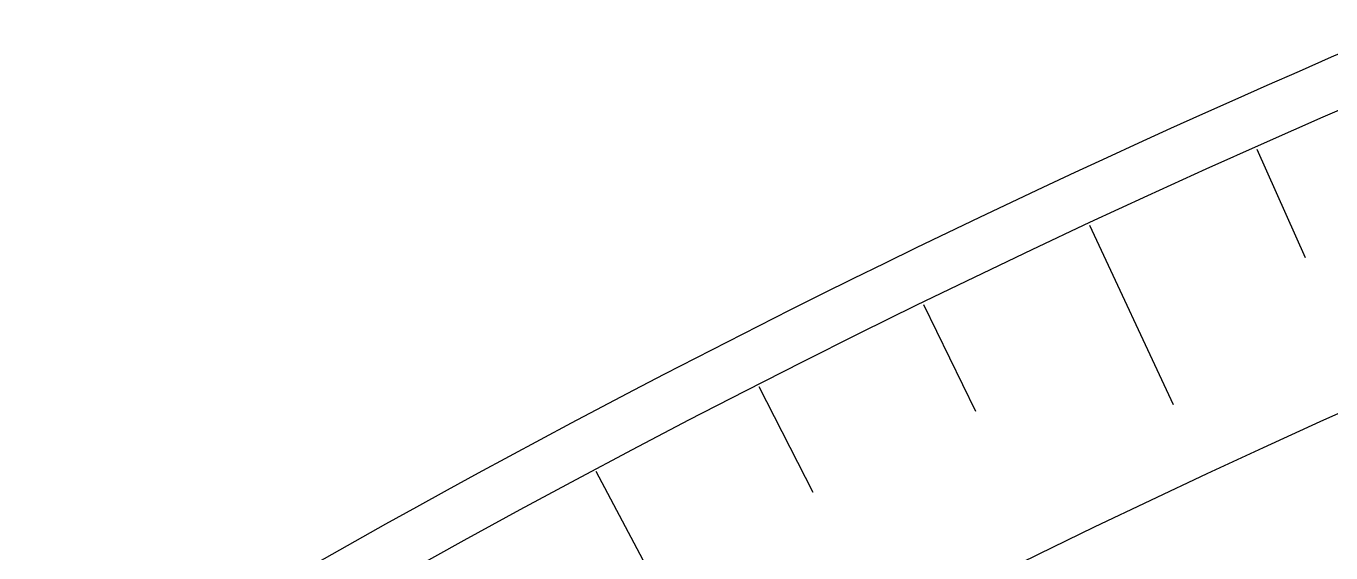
# Model space of a CAD drawing. Header units: millimetres. Extents: x -76 to 76, y -76 to 86.
# Drawn here: x -39.59 to -30.22, y 66.18 to 69.96 of the extents above; entities that cross this region are included whole.
import ezdxf

# ---------------------------------------------------------------- set-up
doc = ezdxf.new("R2010")
doc.units = ezdxf.units.MM
for name, color, linetype in [('CUT_INNER', 6, 'Continuous'), ('CUT_OUTER', 1, 'Continuous'), ('ENGRAVE', 7, 'Continuous'), ('ENGRAVE_FINE', 8, 'Continuous')]:
    doc.layers.add(name, color=color, linetype=linetype)

msp = doc.modelspace()

# ---------------------------------------------------------------- linework, layer by layer
at = {"layer": 'CUT_INNER'}
msp.add_arc((0.0001, -0.0002), 69.5399, 92.274707, 357.539245, dxfattribs=at)
at = {"layer": 'CUT_OUTER'}
msp.add_arc((-0.0035, 0.0066), 75.9926, 99.712835, 124.102167, dxfattribs=at)
at = {"layer": 'ENGRAVE'}
msp.add_lwpolyline([(-31.9552, 68.5281), (-31.3546, 67.2401)], dxfattribs=at)
for radius in [75.6124, 73.6227, 69.9276]:
    msp.add_circle((0, 0), radius, dxfattribs=at)
at = {"layer": 'ENGRAVE_FINE'}
for points in [[(-30.7543, 69.0754), (-30.4075, 68.2964)], [(-33.1463, 67.96), (-32.7725, 67.1936)], [(-34.3273, 67.3711), (-33.9402, 66.6114)], [(-35.4979, 66.7618), (-35.0975, 66.0089)]]:
    msp.add_lwpolyline(points, dxfattribs=at)

doc.saveas('drawing.dxf')
